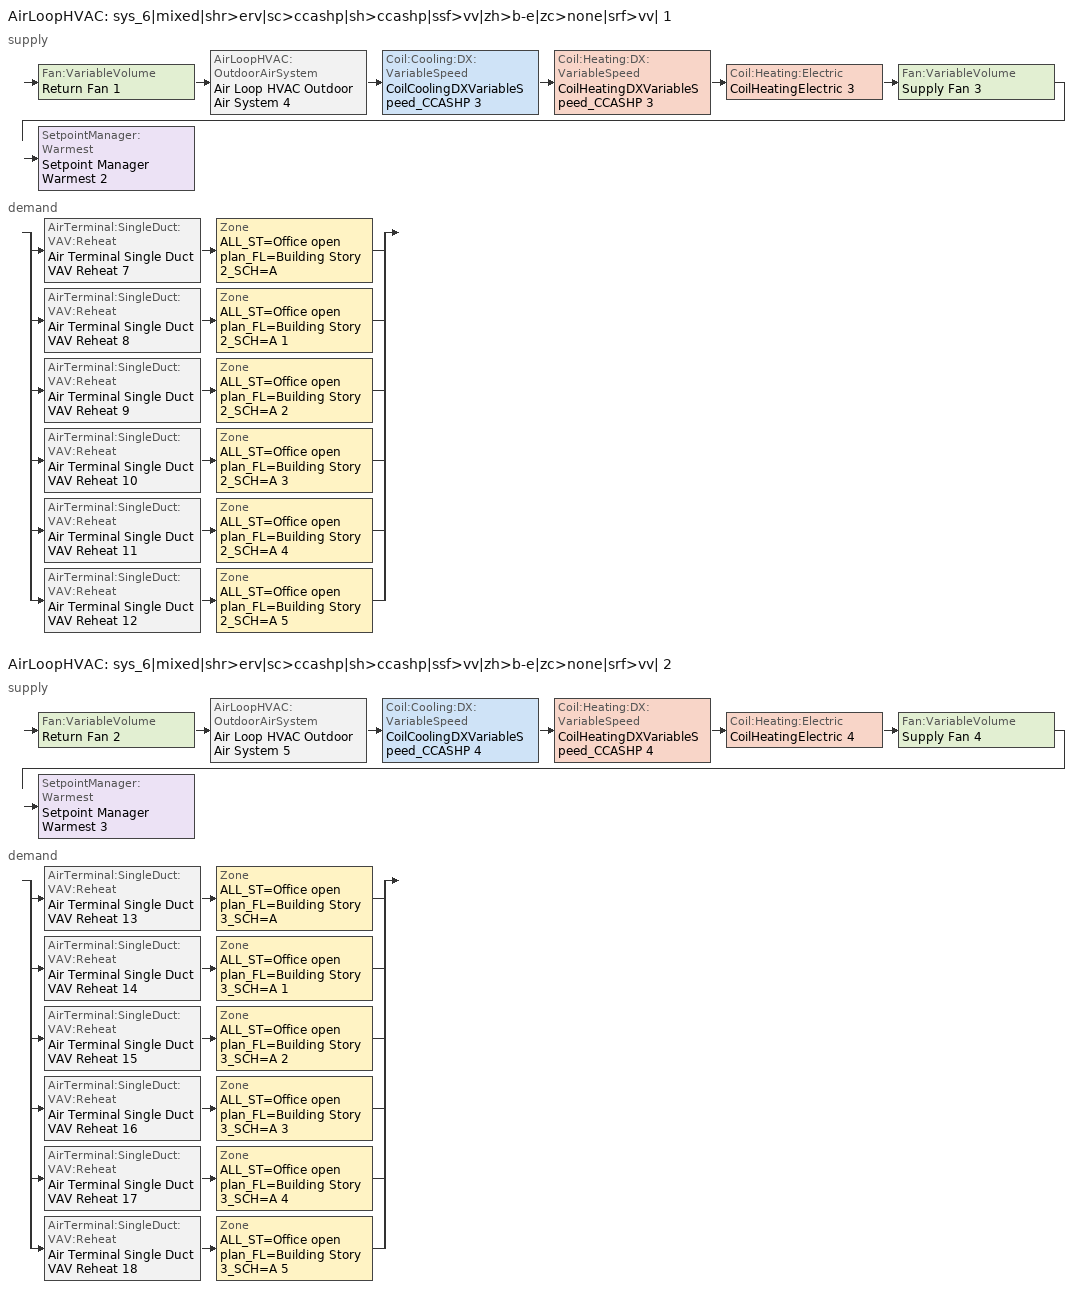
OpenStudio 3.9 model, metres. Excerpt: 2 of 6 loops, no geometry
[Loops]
AirLoopHVAC 'sys_6|mixed|shr>erv|sc>ccashp|sh>ccashp|ssf>vv|zh>b-e|zc>none|srf>vv| 1'
 supply: Fan:VariableVolume 'Return Fan 1' > AirLoopHVAC:OutdoorAirSystem 'Air Loop HVAC Outdoor Air System 4' > Coil:Cooling:DX:VariableSpeed 'CoilCoolingDXVariableSpeed_CCASHP 3' > Coil:Heating:DX:VariableSpeed 'CoilHeatingDXVariableSpeed_CCASHP 3' > Coil:Heating:Electric 'CoilHeatingElectric 3' > Fan:VariableVolume 'Supply Fan 3' > SetpointManager:Warmest 'Setpoint Manager Warmest 2'
 demand: split
  | AirTerminal:SingleDuct:VAV:Reheat 'Air Terminal Single Duct VAV Reheat 7' > Zone 'ALL_ST=Office open plan_FL=Building Story 2_SCH=A'
  | AirTerminal:SingleDuct:VAV:Reheat 'Air Terminal Single Duct VAV Reheat 8' > Zone 'ALL_ST=Office open plan_FL=Building Story 2_SCH=A 1'
  | AirTerminal:SingleDuct:VAV:Reheat 'Air Terminal Single Duct VAV Reheat 9' > Zone 'ALL_ST=Office open plan_FL=Building Story 2_SCH=A 2'
  | AirTerminal:SingleDuct:VAV:Reheat 'Air Terminal Single Duct VAV Reheat 10' > Zone 'ALL_ST=Office open plan_FL=Building Story 2_SCH=A 3'
  | AirTerminal:SingleDuct:VAV:Reheat 'Air Terminal Single Duct VAV Reheat 11' > Zone 'ALL_ST=Office open plan_FL=Building Story 2_SCH=A 4'
  | AirTerminal:SingleDuct:VAV:Reheat 'Air Terminal Single Duct VAV Reheat 12' > Zone 'ALL_ST=Office open plan_FL=Building Story 2_SCH=A 5'
AirLoopHVAC 'sys_6|mixed|shr>erv|sc>ccashp|sh>ccashp|ssf>vv|zh>b-e|zc>none|srf>vv| 2'
 supply: Fan:VariableVolume 'Return Fan 2' > AirLoopHVAC:OutdoorAirSystem 'Air Loop HVAC Outdoor Air System 5' > Coil:Cooling:DX:VariableSpeed 'CoilCoolingDXVariableSpeed_CCASHP 4' > Coil:Heating:DX:VariableSpeed 'CoilHeatingDXVariableSpeed_CCASHP 4' > Coil:Heating:Electric 'CoilHeatingElectric 4' > Fan:VariableVolume 'Supply Fan 4' > SetpointManager:Warmest 'Setpoint Manager Warmest 3'
 demand: split
  | AirTerminal:SingleDuct:VAV:Reheat 'Air Terminal Single Duct VAV Reheat 13' > Zone 'ALL_ST=Office open plan_FL=Building Story 3_SCH=A'
  | AirTerminal:SingleDuct:VAV:Reheat 'Air Terminal Single Duct VAV Reheat 14' > Zone 'ALL_ST=Office open plan_FL=Building Story 3_SCH=A 1'
  | AirTerminal:SingleDuct:VAV:Reheat 'Air Terminal Single Duct VAV Reheat 15' > Zone 'ALL_ST=Office open plan_FL=Building Story 3_SCH=A 2'
  | AirTerminal:SingleDuct:VAV:Reheat 'Air Terminal Single Duct VAV Reheat 16' > Zone 'ALL_ST=Office open plan_FL=Building Story 3_SCH=A 3'
  | AirTerminal:SingleDuct:VAV:Reheat 'Air Terminal Single Duct VAV Reheat 17' > Zone 'ALL_ST=Office open plan_FL=Building Story 3_SCH=A 4'
  | AirTerminal:SingleDuct:VAV:Reheat 'Air Terminal Single Duct VAV Reheat 18' > Zone 'ALL_ST=Office open plan_FL=Building Story 3_SCH=A 5'
[Sizing:Zone] Zone Cooling Design Supply Air Temperature Input Method=TemperatureDifference; Zone Cooling Design Supply Air Temperature {C}=13; Zone Cooling Design Supply Air Temperature Difference {deltaC}=11; Zone Heating Design Supply Air Temperature Input Method=TemperatureDifference; Zone Heating Design Supply Air Temperature {C}=43; Zone Heating Design Supply Air Temperature Difference {deltaC}=21; Zone Cooling Design Supply Air Humidity Ratio {kg-H2O/kg-air}=0.0085; Zone Heating Design Supply Air Humidity Ratio {kg-H2O/kg-air}=0.008; Zone Heating Sizing Factor=1.3; Zone Cooling Sizing Factor=1.1; Cooling Design Air Flow Method=DesignDay; Heating Design Air Flow Method=DesignDay; Account for Dedicated Outdoor Air System=No; Dedicated Outdoor Air System Control Strategy=NeutralSupplyAir; Dedicated Outdoor Air Low Setpoint Temperature for Design {C}=autosize; Dedicated Outdoor Air High Setpoint Temperature for Design {C}=autosize; Zone Load Sizing Method=Sensible Load Only No Latent Load; Zone Latent Cooling Design Supply Air Humidity Ratio Input Method=HumidityRatioDifference; Zone Cooling Design Supply Air Humidity Ratio Difference {kgWater/kgDryAir}=0.005; Zone Latent Heating Design Supply Air Humidity Ratio Input Method=HumidityRatioDifference; Zone Humidification Design Supply Air Humidity Ratio Difference {kgWater/kgDryAir}=0.005; Sizing Option=Coincident
ALL_ST=Office open plan_FL=Building Story 3_SCH=A; ALL_ST=Office open plan_FL=Building Story 2_SCH=A; ALL_ST=Office open plan_FL=Building Story 3_SCH=A 1; ALL_ST=Office open plan_FL=Building Story 3_SCH=A 2; ALL_ST=Office open plan_FL=Building Story 2_SCH=A 1; ALL_ST=Office open plan_FL=Building Story 3_SCH=A 3; ALL_ST=Office open plan_FL=Building Story 2_SCH=A 2; ALL_ST=Office open plan_FL=Building Story 3_SCH=A 4; ALL_ST=Office open plan_FL=Building Story 2_SCH=A 3; ALL_ST=Office open plan_FL=Building Story 3_SCH=A 5; ALL_ST=Office open plan_FL=Building Story 2_SCH=A 4; ALL_ST=Office open plan_FL=Building Story 2_SCH=A 5
[Zone equipment]
ALL_ST=Office open plan_FL=Building Story 3_SCH=A: Air Terminal Single Duct VAV Reheat 13, ZoneHVACBaseboardConvectiveElectric 14
ALL_ST=Office open plan_FL=Building Story 2_SCH=A: Air Terminal Single Duct VAV Reheat 7, ZoneHVACBaseboardConvectiveElectric 8
ALL_ST=Office open plan_FL=Building Story 3_SCH=A 1: Air Terminal Single Duct VAV Reheat 14, ZoneHVACBaseboardConvectiveElectric 15
ALL_ST=Office open plan_FL=Building Story 3_SCH=A 2: Air Terminal Single Duct VAV Reheat 15, ZoneHVACBaseboardConvectiveElectric 16
ALL_ST=Office open plan_FL=Building Story 2_SCH=A 1: Air Terminal Single Duct VAV Reheat 8, ZoneHVACBaseboardConvectiveElectric 9
ALL_ST=Office open plan_FL=Building Story 3_SCH=A 3: Air Terminal Single Duct VAV Reheat 16, ZoneHVACBaseboardConvectiveElectric 17
ALL_ST=Office open plan_FL=Building Story 2_SCH=A 2: Air Terminal Single Duct VAV Reheat 9, ZoneHVACBaseboardConvectiveElectric 10
ALL_ST=Office open plan_FL=Building Story 3_SCH=A 4: Air Terminal Single Duct VAV Reheat 17, ZoneHVACBaseboardConvectiveElectric 18
ALL_ST=Office open plan_FL=Building Story 2_SCH=A 3: Air Terminal Single Duct VAV Reheat 10, ZoneHVACBaseboardConvectiveElectric 11
ALL_ST=Office open plan_FL=Building Story 3_SCH=A 5: Air Terminal Single Duct VAV Reheat 18, ZoneHVACBaseboardConvectiveElectric 19
ALL_ST=Office open plan_FL=Building Story 2_SCH=A 4: Air Terminal Single Duct VAV Reheat 11, ZoneHVACBaseboardConvectiveElectric 12
ALL_ST=Office open plan_FL=Building Story 2_SCH=A 5: Air Terminal Single Duct VAV Reheat 12, ZoneHVACBaseboardConvectiveElectric 13
[AirLoopHVAC] Design Supply Air Flow Rate {m3/s}=autosize; Design Return Air Flow Fraction of Supply Air Flow=1
Name | Availability Schedule
sys_6|mixed|shr>erv|sc>ccashp|sh>ccashp|ssf>vv|zh>b-e|zc>none|srf>vv| 1 | sys_6|mixed|shr>none|sc>ccashp|sh>ccashp|ssf>vv|zh>b-e|zc>none|srf>vv| 1 Occ Sch
sys_6|mixed|shr>erv|sc>ccashp|sh>ccashp|ssf>vv|zh>b-e|zc>none|srf>vv| 2 | sys_6|mixed|shr>none|sc>ccashp|sh>ccashp|ssf>vv|zh>b-e|zc>none|srf>vv| 2 Occ Sch
[Sizing:System] Type of Load to Size On=Sensible; Central Heating Maximum System Air Flow Ratio=1; Preheat Design Temperature {C}=7; Preheat Design Humidity Ratio {kg-H2O/kg-Air}=0.008; Precool Design Temperature {C}=13; Precool Design Humidity Ratio {kg-H2O/kg-Air}=0.008; Central Cooling Design Supply Air Temperature {C}=13; Central Heating Design Supply Air Temperature {C}=43; Sizing Option=NonCoincident; 100% Outdoor Air in Cooling=No; 100% Outdoor Air in Heating=No; Central Cooling Design Supply Air Humidity Ratio {kg-H2O/kg-Air}=0.0085; Central Heating Design Supply Air Humidity Ratio {kg-H2O/kg-Air}=0.008; Cooling Design Air Flow Method=DesignDay; Cooling Design Air Flow Rate {m3/s}=0; Heating Design Air Flow Method=DesignDay; Heating Design Air Flow Rate {m3/s}=0; System Outdoor Air Method=ZoneSum; Zone Maximum Outdoor Air Fraction=1; Cooling Supply Air Flow Rate Per Floor Area {m3/s-m2}=0.00996765; Cooling Fraction of Autosized Cooling Supply Air Flow Rate=1; Cooling Supply Air Flow Rate Per Unit Cooling Capacity {m3/s-W}=3.94755e-05; Heating Supply Air Flow Rate Per Floor Area {m3/s-m2}=0.00996765; Heating Fraction of Autosized Heating Supply Air Flow Rate=1; Heating Fraction of Autosized Cooling Supply Air Flow Rate=1; Heating Supply Air Flow Rate Per Unit Heating Capacity {m3/s-W}=3.15882e-05; Cooling Design Capacity Method=CoolingDesignCapacity; Cooling Design Capacity {W}=autosize; Cooling Design Capacity Per Floor Area {W/m2}=234.7; Fraction of Autosized Cooling Design Capacity=1; Heating Design Capacity Method=HeatingDesignCapacity; Heating Design Capacity {W}=autosize; Heating Design Capacity Per Floor Area {W/m2}=157; Fraction of Autosized Heating Design Capacity=1; Central Cooling Capacity Control Method=OnOff; Occupant Diversity=autosize
sys_6|mixed|shr>erv|sc>ccashp|sh>ccashp|ssf>vv|zh>b-e|zc>none|srf>vv| 1; sys_6|mixed|shr>erv|sc>ccashp|sh>ccashp|ssf>vv|zh>b-e|zc>none|srf>vv| 2
[Coil:Heating:DX:VariableSpeed] Nominal Speed Level=1; Rated Air Flow Rate At Selected Nominal Speed Level {m3/s}=autosize; Energy Part Load Fraction Curve=Mitsubishi Hyper Heating VRF Outdoor Unit HPLFFPLR curve; Defrost Energy Input Ratio Function of Temperature Curve=Mitsubishi Hyper Heating VRF Outdoor Unit Defrost HEIRFT curve; Minimum Outdoor Dry-Bulb Temperature for Compressor Operation {C}=-25; Maximum Outdoor Dry-Bulb Temperature for Defrost Operation {C}=5; Crankcase Heater Capacity {W}=1e-06; Maximum Outdoor Dry-Bulb Temperature for Crankcase Heater Operation {C}=10; Defrost Strategy=ReverseCycle; Defrost Control=OnDemand; Defrost Time Period Fraction=0.166667; Resistive Defrost Heater Capacity {W}=autosize
Name | Rated Heating Capacity At Selected Nominal Speed Level {W}
CoilHeatingDXVariableSpeed_CCASHP 3 | 1.67733e+06
CoilHeatingDXVariableSpeed_CCASHP 4 | 175742
[Coil:Heating:Electric] Availability Schedule=Always On Discrete
Name | Nominal Capacity {W}
CoilHeatingElectric 3; CoilHeatingElectric 4
Coil Heating Electric 7 | 127684
Coil Heating Electric 8 | 141561
Coil Heating Electric 9 | 220572
Coil Heating Electric 10 | 18423.7
Coil Heating Electric 11 | 324253
Coil Heating Electric 12 | 171154
Coil Heating Electric 13 | 13277.9
Coil Heating Electric 14 | 22833.9
Coil Heating Electric 15 | 14281
Coil Heating Electric 16 | 2000.03
Coil Heating Electric 17 | 17214.9
Coil Heating Electric 18 | 37583.3
[Coil:Cooling:DX:VariableSpeed] Nominal Speed Level=1; Rated Air Flow Rate At Selected Nominal Speed Level {m3/s}=autosize; Nominal Time for Condensate to Begin Leaving the Coil {s}=0; Initial Moisture Evaporation Rate Divided by Steady-State AC Latent Capacity=0; Maximum Cycling Rate {cycles/hr}=2.5; Latent Capacity Time Constant {s}=60; Fan Delay Time {s}=60; Energy Part Load Fraction Curve=Mitsubishi Hyper Heating VRF Outdoor Unit CPLFFPLR curve; Condenser Type=AirCooled; Evaporative Condenser Pump Rated Power Consumption {W}=0; Crankcase Heater Capacity {W}=1e-06; Maximum Outdoor Dry-Bulb Temperature for Crankcase Heater Operation {C}=10; Minimum Outdoor Dry-Bulb Temperature for Compressor Operation {C}=-25; Basin Heater Capacity {W/K}=0; Basin Heater Setpoint Temperature {C}=2
Name | Gross Rated Total Cooling Capacity At Selected Nominal Speed Level {W}
CoilCoolingDXVariableSpeed_CCASHP 3 | 1.67733e+06
CoilCoolingDXVariableSpeed_CCASHP 4 | 175742
[Controller:OutdoorAir] Minimum Outdoor Air Flow Rate {m3/s}=autosize; Maximum Outdoor Air Flow Rate {m3/s}=Autosize; Economizer Control Type=DifferentialEnthalpy; Economizer Control Action Type=ModulateFlow; Lockout Type=NoLockout; Minimum Limit Type=FixedMinimum; High Humidity Control=No; High Humidity Outdoor Air Flow Ratio=1; Control High Indoor Humidity Based on Outdoor Humidity Ratio=Yes; Heat Recovery Bypass Control Type=BypassWhenOAFlowGreaterThanMinimum; Economizer Operation Staging=InterlockedWithMechanicalCooling
Name | Minimum Outdoor Air Schedule | Controller Mechanical Ventilation
Controller Outdoor Air 4 | sys_6|mixed|shr>none|sc>ccashp|sh>ccashp|ssf>vv|zh>b-e|zc>none|srf>vv| 1 Occ Sch | Controller Mechanical Ventilation 4
Controller Outdoor Air 5 | sys_6|mixed|shr>none|sc>ccashp|sh>ccashp|ssf>vv|zh>b-e|zc>none|srf>vv| 2 Occ Sch | Controller Mechanical Ventilation 5
[Controller:MechanicalVentilation] Availability Schedule=Always On Discrete; Demand Controlled Ventilation=No; System Outdoor Air Method=ZoneSum
Controller Mechanical Ventilation 4; Controller Mechanical Ventilation 5
[AirLoopHVAC:OutdoorAirSystem]
Name | Controller
Air Loop HVAC Outdoor Air System 4 | Controller Outdoor Air 4
Air Loop HVAC Outdoor Air System 5 | Controller Outdoor Air 5
[ZoneHVAC:Baseboard:Convective:Electric] Availability Schedule=Always On Discrete; Nominal Capacity {W}=autosize; Efficiency=1
ZoneHVACBaseboardConvectiveElectric 8; ZoneHVACBaseboardConvectiveElectric 9; ZoneHVACBaseboardConvectiveElectric 10; ZoneHVACBaseboardConvectiveElectric 11; ZoneHVACBaseboardConvectiveElectric 12; ZoneHVACBaseboardConvectiveElectric 13; ZoneHVACBaseboardConvectiveElectric 14; ZoneHVACBaseboardConvectiveElectric 15; ZoneHVACBaseboardConvectiveElectric 16; ZoneHVACBaseboardConvectiveElectric 17; ZoneHVACBaseboardConvectiveElectric 18; ZoneHVACBaseboardConvectiveElectric 19
[SetpointManager:Warmest] Control Variable=Temperature; Minimum Setpoint Temperature {C}=13; Maximum Setpoint Temperature {C}=22; Strategy=MaximumTemperature
Name | Setpoint Node or NodeList
Setpoint Manager Warmest 2 | sys_6|mixed|shr>erv|sc>ccashp|sh>ccashp|ssf>vv|zh>b-e|zc>none|srf>vv| 1 Supply Outlet Node
Setpoint Manager Warmest 3 | sys_6|mixed|shr>erv|sc>ccashp|sh>ccashp|ssf>vv|zh>b-e|zc>none|srf>vv| 2 Supply Outlet Node
[Fan:VariableVolume] Availability Schedule=Always On Discrete; Maximum Flow Rate {m3/s}=Autosize; Fan Power Minimum Flow Rate Input Method=Fraction; Fan Power Minimum Air Flow Rate {m3/s}=0; Motor In Airstream Fraction=1; Fan Power Coefficient 5=0
Name | Fan Total Efficiency | Pressure Rise {Pa} | Fan Power Minimum Flow Fraction | Motor Efficiency | Fan Power Coefficient 1 | Fan Power Coefficient 2 | Fan Power Coefficient 3 | Fan Power Coefficient 4
Supply Fan 3 | 0.549965 | 1000 | 0.22 | 0.8461 | -0.3477 | 4.0976 | -5.0024 | 2.268
Return Fan 1 | 0.299975 | 250 | 0.22 | 0.4615 | -0.3477 | 4.0976 | -5.0024 | 2.268
Supply Fan 4 | 0.549965 | 1000 | 0.5 | 0.8461 | -4.1457 | 16.803 | -19.471 | 7.8488
Return Fan 2 | 0.299975 | 250 | 0.68 | 0.4615 | -2.4176 | 9.5874 | -11.559 | 5.4009
[AirTerminal:SingleDuct:VAV:Reheat] Availability Schedule=Always On Discrete; Maximum Air Flow Rate {m3/s}=AutoSize; Zone Minimum Air Flow Input Method=Constant; Constant Minimum Air Flow Fraction=0.3; Fixed Minimum Air Flow Rate {m3/s}=0; Maximum Hot Water or Steam Flow Rate {m3/s}=AutoSize; Minimum Hot Water or Steam Flow Rate {m3/s}=0; Convergence Tolerance=0.001; Damper Heating Action=Normal; Maximum Flow per Zone Floor Area During Reheat {m3/s-m2}=AutoSize; Maximum Flow Fraction During Reheat=0.5; Maximum Reheat Air Temperature {C}=43; Control For Outdoor Air=No
Name | Reheat Coil
Air Terminal Single Duct VAV Reheat 7 | Coil Heating Electric 7
Air Terminal Single Duct VAV Reheat 8 | Coil Heating Electric 8
Air Terminal Single Duct VAV Reheat 9 | Coil Heating Electric 9
Air Terminal Single Duct VAV Reheat 10 | Coil Heating Electric 10
Air Terminal Single Duct VAV Reheat 11 | Coil Heating Electric 11
Air Terminal Single Duct VAV Reheat 12 | Coil Heating Electric 12
Air Terminal Single Duct VAV Reheat 13 | Coil Heating Electric 13
Air Terminal Single Duct VAV Reheat 14 | Coil Heating Electric 14
Air Terminal Single Duct VAV Reheat 15 | Coil Heating Electric 15
Air Terminal Single Duct VAV Reheat 16 | Coil Heating Electric 16
Air Terminal Single Duct VAV Reheat 17 | Coil Heating Electric 17
Air Terminal Single Duct VAV Reheat 18 | Coil Heating Electric 18
[Schedule:Ruleset]
Name | Default Day Schedule | Summer Design Day Schedule | Winter Design Day Schedule
sys_6|mixed|shr>none|sc>ccashp|sh>ccashp|ssf>vv|zh>b-e|zc>none|srf>vv| 1 Occ Sch | sys_6|mixed|shr>none|sc>ccashp|sh>ccashp|ssf>vv|zh>b-e|zc>none|srf>vv| 1 Occ Sch Default | sys_6|mixed|shr>none|sc>ccashp|sh>ccashp|ssf>vv|zh>b-e|zc>none|srf>vv| 1 Occ Sch Summer Design Day | sys_6|mixed|shr>none|sc>ccashp|sh>ccashp|ssf>vv|zh>b-e|zc>none|srf>vv| 1 Occ Sch Winter Design Day
sys_6|mixed|shr>none|sc>ccashp|sh>ccashp|ssf>vv|zh>b-e|zc>none|srf>vv| 2 Occ Sch | sys_6|mixed|shr>none|sc>ccashp|sh>ccashp|ssf>vv|zh>b-e|zc>none|srf>vv| 2 Occ Sch Default | sys_6|mixed|shr>none|sc>ccashp|sh>ccashp|ssf>vv|zh>b-e|zc>none|srf>vv| 2 Occ Sch Summer Design Day | sys_6|mixed|shr>none|sc>ccashp|sh>ccashp|ssf>vv|zh>b-e|zc>none|srf>vv| 2 Occ Sch Winter Design Day
[Schedule:Day]
sys_6|mixed|shr>none|sc>ccashp|sh>ccashp|ssf>vv|zh>b-e|zc>none|srf>vv| 1 Occ Sch Default; sys_6|mixed|shr>none|sc>ccashp|sh>ccashp|ssf>vv|zh>b-e|zc>none|srf>vv| 2 Occ Sch Default: 8, 0, 0, 19, 0, 1, 24, 0, 0
sys_6|mixed|shr>none|sc>ccashp|sh>ccashp|ssf>vv|zh>b-e|zc>none|srf>vv| 1 Occ Sch Winter Design Day; sys_6|mixed|shr>none|sc>ccashp|sh>ccashp|ssf>vv|zh>b-e|zc>none|srf>vv| 1 Occ Sch Summer Design Day; sys_6|mixed|shr>none|sc>ccashp|sh>ccashp|ssf>vv|zh>b-e|zc>none|srf>vv| 2 Occ Sch Winter Design Day; sys_6|mixed|shr>none|sc>ccashp|sh>ccashp|ssf>vv|zh>b-e|zc>none|srf>vv| 2 Occ Sch Summer Design Day: 24, 0, 1
Schedule Day 15; Schedule Day 16; Schedule Day 17; Schedule Day 18: 24, 0, 0
[Schedule:Rule] Date Specification Type=DateRange; Start Month=1; End Month=12
Name | Schedule Ruleset | Rule Order | Day Schedule | Apply Saturday | Start Day | End Day | Apply Sunday
Schedule Rule 29 | sys_6|mixed|shr>none|sc>ccashp|sh>ccashp|ssf>vv|zh>b-e|zc>none|srf>vv| 1 Occ Sch | 1 | Schedule Day 15 | Yes | 7 | 30
Schedule Rule 30 | sys_6|mixed|shr>none|sc>ccashp|sh>ccashp|ssf>vv|zh>b-e|zc>none|srf>vv| 1 Occ Sch | 0 | Schedule Day 16 |  | 1 | 31 | Yes
Schedule Rule 31 | sys_6|mixed|shr>none|sc>ccashp|sh>ccashp|ssf>vv|zh>b-e|zc>none|srf>vv| 2 Occ Sch | 1 | Schedule Day 17 | Yes | 7 | 30
Schedule Rule 32 | sys_6|mixed|shr>none|sc>ccashp|sh>ccashp|ssf>vv|zh>b-e|zc>none|srf>vv| 2 Occ Sch | 0 | Schedule Day 18 |  | 1 | 31 | Yes
[Schedule:Constant]
Always On Discrete: Value=1
[Table:Lookup]
Mitsubishi Hyper Heating VRF Outdoor Unit CPLFFPLR curve: None, 1, Dimensionless, 0, 0, 0, 0, 0, 0, 0, 0, 0, 0
Mitsubishi Hyper Heating VRF Outdoor Unit HPLFFPLR curve: None, 1, Dimensionless, 0, 0, 0, 0, 0, 0, 0, 0, 0
Mitsubishi Hyper Heating VRF Outdoor Unit Defrost HEIRFT curve: None, 1, Dimensionless, 1, 1, 1, 1, 1, 1, 1, 1, 1, 1, 1, 1, 1, 1, 1, 1, 1, 1, 1, 1, 1, 1
